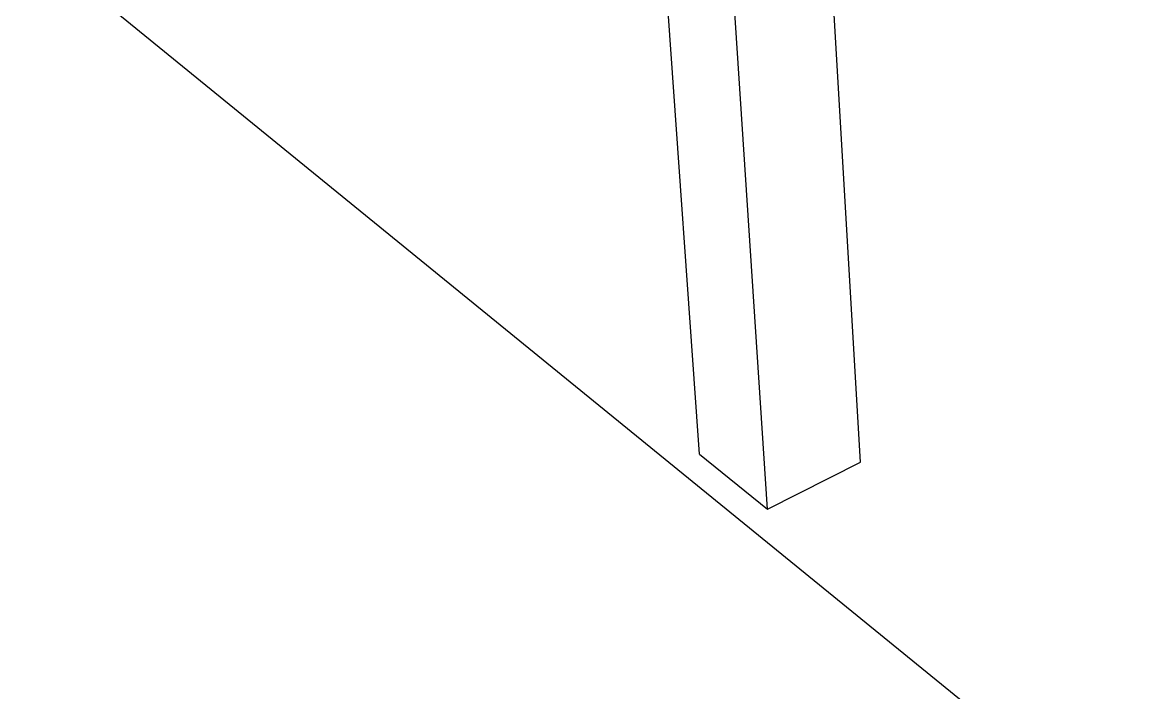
# Model space of a CAD drawing. Header units: inches. Extents: x -1925 to 2772, y -1726 to 1726.
# Drawn here: x -941 to -284, y -550 to -151 of the extents above; entities that cross this region are included whole.
import ezdxf

# ---------------------------------------------------------------- set-up
doc = ezdxf.new("R2010")
doc.units = ezdxf.units.IN
doc.header["$MEASUREMENT"] = 0

msp = doc.modelspace()

# ---------------------------------------------------------------- linework, layer by layer
for p, q in [((-1358.45, 240.36), (1056, -1726.03)), ((-538.6, -407.77), (-562.34, -73.52)), ((-443.02, -412.51), (-462.57, -78.07)), ((-498.23, -440.5), (-520.37, -104.95)), ((-538.6, -407.77), (-498.23, -440.5)), ((-498.23, -440.5), (-443.02, -412.51))]:
    msp.add_line(p, q)

doc.saveas('drawing.dxf')
